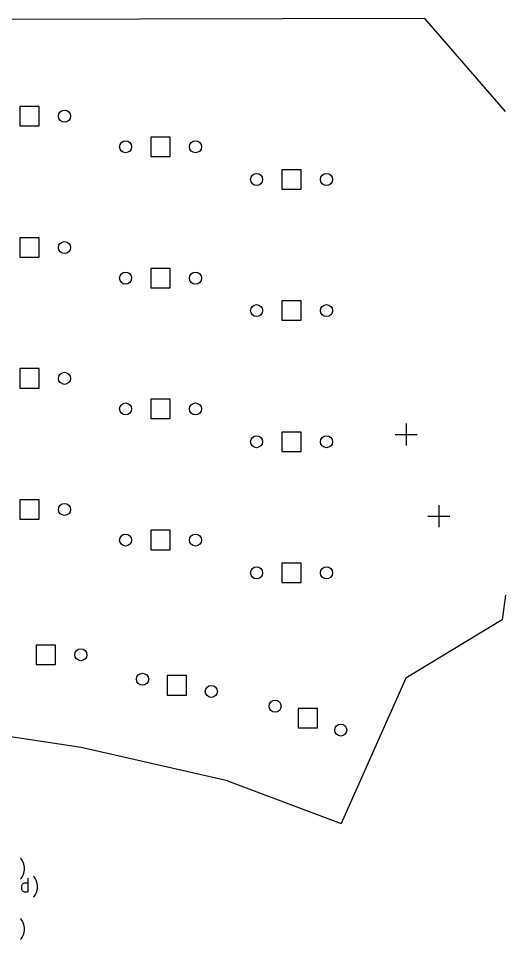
# Model space of a CAD drawing. Header units: millimetres. Extents: x 52 to 335, y -191 to -57.
# Drawn here: x 123.6 to 194, y -191 to -57.1 of the extents above; entities that cross this region are included whole.
import ezdxf

# ---------------------------------------------------------------- set-up
doc = ezdxf.new("R2010")
doc.units = ezdxf.units.MM
doc.layers.add('BLACK', color=250, linetype='CONTINUOUS')

msp = doc.modelspace()

# ---------------------------------------------------------------- linework, layer by layer
at = {"layer": 'BLACK', "linetype": 'CONTINUOUS'}
for p, q in [((182.67375, -57.1375), (86.59375, -57.3575)), ((194.37375, -70.6575), (182.67375, -57.1375)), ((126.598664, -69.931336), (123.778836, -69.931336)), ((123.778836, -69.931336), (123.778836, -72.751164)), ((126.598664, -72.751164), (126.598664, -69.931336)), ((123.778836, -72.751164), (126.598664, -72.751164)), ((145.648664, -74.376336), (142.828836, -74.376336)), ((142.828836, -74.376336), (142.828836, -77.196164)), ((145.648664, -77.196164), (145.648664, -74.376336)), ((142.828836, -77.196164), (145.648664, -77.196164)), ((164.698664, -79.138836), (161.878836, -79.138836)), ((161.878836, -79.138836), (161.878836, -81.958664)), ((164.698664, -81.958664), (164.698664, -79.138836)), ((161.878836, -81.958664), (164.698664, -81.958664)), ((126.598664, -89.033836), (123.778836, -89.033836)), ((123.778836, -89.033836), (123.778836, -91.853664)), ((126.598664, -91.853664), (126.598664, -89.033836)), ((123.778836, -91.853664), (126.598664, -91.853664)), ((145.648664, -93.478836), (142.828836, -93.478836)), ((142.828836, -93.478836), (142.828836, -96.298664)), ((145.648664, -96.298664), (145.648664, -93.478836)), ((142.828836, -96.298664), (145.648664, -96.298664)), ((164.698664, -98.188836), (161.878836, -98.188836)), ((161.878836, -98.188836), (161.878836, -101.008664)), ((164.698664, -101.008664), (164.698664, -98.188836)), ((161.878836, -101.008664), (164.698664, -101.008664)), ((126.598664, -108.031336), (123.778836, -108.031336)), ((123.778836, -108.031336), (123.778836, -110.851164)), ((126.598664, -110.851164), (126.598664, -108.031336)), ((123.778836, -110.851164), (126.598664, -110.851164)), ((145.648664, -112.476336), (142.828836, -112.476336)), ((142.828836, -112.476336), (142.828836, -115.296164)), ((145.648664, -115.296164), (145.648664, -112.476336)), ((142.828836, -115.296164), (145.648664, -115.296164)), ((179.9575, -115.98), (179.9575, -119.18)), ((164.698664, -117.238836), (161.878836, -117.238836)), ((161.878836, -117.238836), (161.878836, -120.058664)), ((164.698664, -120.058664), (164.698664, -117.238836)), ((178.3575, -117.58), (181.5575, -117.58)), ((161.878836, -120.058664), (164.698664, -120.058664)), ((126.598664, -127.081336), (123.778836, -127.081336)), ((123.778836, -127.081336), (123.778836, -129.901164)), ((126.598664, -129.901164), (126.598664, -127.081336)), ((184.72, -127.88625), (184.72, -131.08625)), ((183.12, -129.48625), (186.32, -129.48625)), ((123.778836, -129.901164), (126.598664, -129.901164)), ((145.648664, -131.526336), (142.828836, -131.526336)), ((142.828836, -131.526336), (142.828836, -134.346164)), ((145.648664, -134.346164), (145.648664, -131.526336)), ((142.828836, -134.346164), (145.648664, -134.346164)), ((164.698664, -136.288836), (161.878836, -136.288836)), ((161.878836, -136.288836), (161.878836, -139.108664)), ((164.698664, -139.108664), (164.698664, -136.288836)), ((161.878836, -139.108664), (164.698664, -139.108664)), ((194.37375, -140.9675), (193.89375, -144.5275)), ((193.89375, -144.5275), (179.91375, -153.0075)), ((128.979914, -148.195086), (126.160086, -148.195086)), ((126.160086, -148.195086), (126.160086, -151.014914)), ((128.979914, -151.014914), (128.979914, -148.195086)), ((126.160086, -151.014914), (128.979914, -151.014914)), ((148.029914, -152.640086), (145.210086, -152.640086)), ((145.210086, -152.640086), (145.210086, -155.459914)), ((148.029914, -155.459914), (148.029914, -152.640086)), ((179.91375, -153.0075), (170.52, -174.1075)), ((145.210086, -155.459914), (148.029914, -155.459914)), ((167.079914, -157.402586), (164.260086, -157.402586)), ((164.260086, -157.402586), (164.260086, -160.222414)), ((167.079914, -160.222414), (167.079914, -157.402586)), ((132.67375, -163.0975), (114.79375, -160.3475)), ((164.260086, -160.222414), (167.079914, -160.222414)), ((153.99375, -167.9175), (132.67375, -163.0975)), ((153.99375, -167.9175), (170.52, -174.1075)), ((123.958905, -179.256861), (123.863667, -179.161623)), ((124.149381, -179.542576), (123.958905, -179.256861)), ((124.244619, -179.733052), (124.149381, -179.542576)), ((124.339857, -180.018766), (124.244619, -179.733052)), ((124.435095, -180.494957), (124.339857, -180.018766)), ((124.435095, -180.875909), (124.435095, -180.494957)), ((123.958905, -182.114004), (124.149381, -181.82829)), ((124.149381, -181.82829), (124.244619, -181.637814)), ((124.244619, -181.637814), (124.339857, -181.3521)), ((124.339857, -181.3521), (124.435095, -180.875909)), ((125.863667, -181.896861), (125.768429, -181.801623)), ((126.054143, -182.182576), (125.863667, -181.896861)), ((123.863667, -182.209242), (123.958905, -182.114004)), ((124.054143, -183.134957), (124.149381, -182.94448)), ((124.054143, -183.706385), (124.054143, -183.134957)), ((124.149381, -182.94448), (124.244619, -182.849242)), ((124.244619, -182.849242), (124.435095, -182.754004)), ((124.435095, -182.754004), (124.816048, -182.754004)), ((124.816048, -182.754004), (125.006524, -182.849242)), ((125.006524, -184.087338), (125.006524, -182.087338)), ((126.149381, -182.373052), (126.054143, -182.182576)), ((126.244619, -182.658766), (126.149381, -182.373052)), ((126.339857, -183.134957), (126.244619, -182.658766)), ((126.339857, -183.515909), (126.339857, -183.134957)), ((124.149381, -183.896861), (124.054143, -183.706385)), ((124.244619, -183.9921), (124.149381, -183.896861)), ((124.435095, -184.087338), (124.244619, -183.9921)), ((124.816048, -184.087338), (124.435095, -184.087338)), ((125.006524, -183.9921), (124.816048, -184.087338)), ((125.863667, -184.754004), (126.054143, -184.46829)), ((126.054143, -184.46829), (126.149381, -184.277814)), ((126.149381, -184.277814), (126.244619, -183.9921)), ((126.244619, -183.9921), (126.339857, -183.515909)), ((125.768429, -184.849242), (125.863667, -184.754004)), ((123.958905, -188.046861), (123.863667, -187.951623)), ((124.149381, -188.332576), (123.958905, -188.046861)), ((124.244619, -188.523052), (124.149381, -188.332576)), ((124.339857, -188.808766), (124.244619, -188.523052)), ((124.435095, -189.284957), (124.339857, -188.808766)), ((124.339857, -190.1421), (124.435095, -189.665909)), ((124.435095, -189.665909), (124.435095, -189.284957)), ((123.863667, -190.999242), (123.958905, -190.904004)), ((123.958905, -190.904004), (124.149381, -190.61829)), ((124.149381, -190.61829), (124.244619, -190.427814)), ((124.244619, -190.427814), (124.339857, -190.1421))]:
    msp.add_line(p, q, dxfattribs=at)
at = {"layer": 'BLACK'}
for centre in [(130.26875, -71.34125), (139.15875, -75.78625), (149.31875, -75.78625), (158.20875, -80.54875), (168.36875, -80.54875), (130.26875, -90.44375), (139.15875, -94.88875), (149.31875, -94.88875), (158.20875, -99.59875), (168.36875, -99.59875), (130.26875, -109.44125), (139.15875, -113.88625), (149.31875, -113.88625), (158.20875, -118.64875), (168.36875, -118.64875), (130.26875, -128.49125), (139.15875, -132.93625), (149.31875, -132.93625), (158.20875, -137.69875), (168.36875, -137.69875), (132.65, -149.605), (141.617177, -153.167867), (151.622823, -154.932133), (160.896362, -157.075037), (170.443638, -160.549963)]:
    msp.add_circle(centre, 0.875, dxfattribs=at)

doc.saveas('drawing.dxf')
